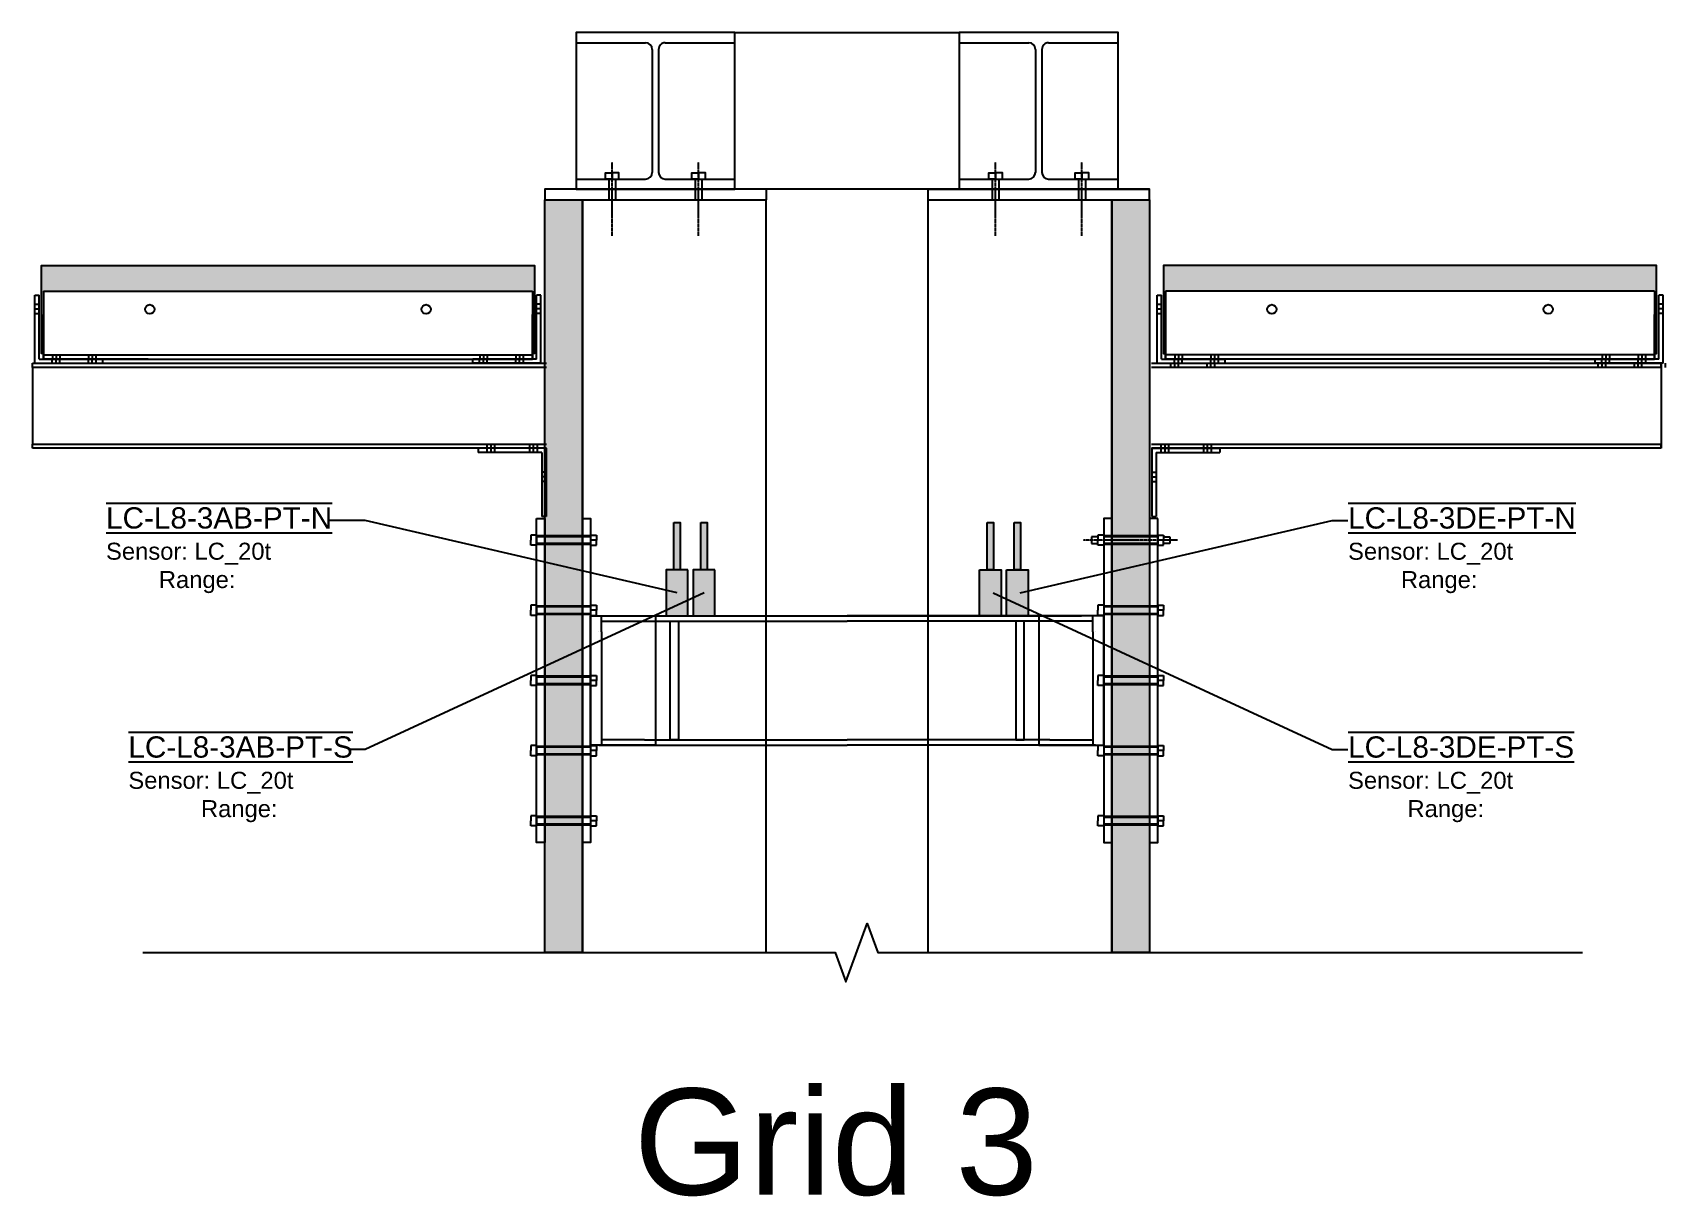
# Model space of a CAD drawing. Header units: millimetres. Extents: x -79526 to 153901, y -45620 to 21119.
# Drawn here: x 150061 to 153901, y 7137 to 9875 of the extents above; entities that cross this region are included whole.
import ezdxf
from ezdxf import colors
from ezdxf.entities.mleader import LeaderData, LeaderLine
from ezdxf.math import Vec2, Vec3

# ---------------------------------------------------------------- set-up
doc = ezdxf.new("R2010")
doc.units = ezdxf.units.MM
doc.header["$MEASUREMENT"] = 0
for name, pattern in [('ACAD_ISO02W100', [15, 12, -3]), ('CENTER', [50.8, 31.75, -6.35, 6.35, -6.35]), ('DASHED', [19.05, 12.7, -6.35])]:
    doc.linetypes.add(name, pattern=pattern)
for name, color, linetype in [('center', 7, 'CENTER'), ('Dashed', 7, 'DASHED'), ('greygrid', 252, 'CENTER'), ('notation', 6, 'Continuous'), ('Plot', 254, 'Continuous'), ('SolidLine', 7, 'Continuous')]:
    doc.layers.add(name, color=color, linetype=linetype)
doc.styles.get("Standard").update_dxf_attribs({"font": 'arial.ttf'})

# ---------------------------------------------------------------- blocks, each defined once
blk = doc.blocks.new('thread78')
at = {"layer": 'center', "ltscale": 0.1}
blk.add_line((432261.8, 173780.9), (432484.4, 173780.9), dxfattribs=at)
at = {"layer": 'Dashed', "ltscale": 0.08}
for p, q in [((432308.8, 173790.8), (432435.8, 173790.8)), ((432308.8, 173788.8), (432435.8, 173788.8)), ((432308.8, 173772.9), (432435.8, 173772.9)), ((432308.8, 173770.9), (432435.8, 173770.9))]:
    blk.add_line(p, q, dxfattribs=at)
at = {"layer": 'SolidLine'}
for p, q in [((432279.9, 173788.8), (432279.9, 173772.9)), ((432294.9, 173788.8), (432279.9, 173788.8)), ((432279.9, 173772.9), (432294.9, 173772.9)), ((432294.9, 173792.8), (432294.9, 173780.9)), ((432308.8, 173792.8), (432294.9, 173792.8)), ((432294.9, 173769), (432294.9, 173780.9)), ((432294.9, 173780.9), (432308.8, 173780.9)), ((432308.8, 173769), (432294.9, 173769)), ((432308.8, 173792.8), (432308.8, 173769)), ((432435.8, 173792.8), (432449.7, 173792.8)), ((432435.8, 173792.8), (432435.8, 173769)), ((432435.8, 173769), (432449.7, 173769)), ((432449.7, 173792.8), (432449.7, 173780.9)), ((432449.7, 173788.8), (432464.7, 173788.8)), ((432449.7, 173769), (432449.7, 173780.9)), ((432464.7, 173772.9), (432449.7, 173772.9)), ((432464.7, 173788.8), (432464.7, 173772.9))]:
    blk.add_line(p, q, dxfattribs=at)
blk = doc.blocks.new('*U172')
at = {"true_color": 0xadddf7}
h = blk.add_hatch(color=141, dxfattribs=at)
h.dxf.hatch_style = 1
h.paths.add_polyline_path([(-1899.5, 926.2), (-1899.5, 719.2), (-1894.25, 719.2), (-1894.25, 811.2), (-1894.25, 866.2), (-744.25, 866.2), (-744.25, 719.2), (-739.5, 719.2), (-739.5, 926.2)])
h = blk.add_hatch(color=141, dxfattribs=at)
h.dxf.hatch_style = 1
h.paths.add_polyline_path([(739.5, 926.2), (1899.5, 926.2), (1899.5, 719.2), (1894.25, 719.2), (1894.25, 811.2), (1894.25, 866.2), (744.25, 866.2), (744.25, 719.2), (739.5, 719.2)])
at = {"layer": 'Plot', "ltscale": 0.1}
for p, q in [((-1914.75, 696.2), (-1914.75, 856.2)), ((-1914.75, 856.2), (-1904.75, 856.2)), ((-1904.75, 706.2), (-1904.75, 856.2)), ((-1894.25, 866.2), (-744.25, 866.2)), ((-1894.25, 866.2), (-1894.25, 706.2)), ((-744.25, 866.2), (-744.25, 706.2)), ((-734.75, 706.2), (-734.75, 856.2)), ((-724.75, 856.2), (-734.75, 856.2)), ((-724.75, 696.2), (-724.75, 856.2)), ((724.75, 696.2), (724.75, 856.2)), ((724.75, 856.2), (734.75, 856.2)), ((734.75, 706.2), (734.75, 856.2)), ((744.25, 866.2), (744.25, 706.2)), ((1894.25, 866.2), (744.25, 866.2)), ((1894.25, 866.2), (1894.25, 706.2)), ((1904.75, 706.2), (1904.75, 856.2)), ((1914.75, 856.2), (1904.75, 856.2)), ((1914.75, 696.2), (1914.75, 856.2)), ((-1914.75, 835.2), (-1904.75, 835.2)), ((-1914.75, 824.2), (-1904.75, 824.2)), ((-1914.75, 813.2), (-1904.75, 813.2)), ((-1894.25, 706.2), (-1894.25, 811.2)), ((-744.25, 706.2), (-744.25, 811.2)), ((-724.75, 835.2), (-734.75, 835.2)), ((-724.75, 824.2), (-734.75, 824.2)), ((-724.75, 813.2), (-734.75, 813.2)), ((724.75, 835.2), (734.75, 835.2)), ((724.75, 824.2), (734.75, 824.2)), ((724.75, 813.2), (734.75, 813.2)), ((744.25, 706.2), (744.25, 811.2)), ((1894.25, 706.2), (1894.25, 811.2)), ((1914.75, 835.2), (1904.75, 835.2)), ((1914.75, 824.2), (1904.75, 824.2)), ((1914.75, 813.2), (1904.75, 813.2)), ((-1919.95, 696.2), (-711.2, 696.2)), ((-1919.95, 686.2), (-1919.95, 696.2)), ((-1914.75, 696.2), (-1754.75, 696.2)), ((-1904.75, 706.2), (-1754.75, 706.2)), ((-1894.25, 716.2), (-744.25, 716.2)), ((-1894.25, 706.2), (-744.25, 706.2)), ((-1894.25, 706.2), (-1648.25, 706.2)), ((-1648.25, 706.2), (-1894.25, 706.2)), ((-1873.75, 696.2), (-1873.75, 706.2)), ((-1873.25, 716.2), (-1873.25, 706.2)), ((-1864.75, 716.2), (-1864.75, 706.2)), ((-1864.75, 696.2), (-1864.75, 706.2)), ((-1856.25, 716.2), (-1856.25, 706.2)), ((-1855.75, 696.2), (-1855.75, 706.2)), ((-1788.75, 696.2), (-1788.75, 706.2)), ((-1788.25, 716.2), (-1788.25, 706.2)), ((-1779.75, 716.2), (-1779.75, 706.2)), ((-1779.75, 696.2), (-1779.75, 706.2)), ((-1771.25, 716.2), (-1771.25, 706.2)), ((-1770.75, 696.2), (-1770.75, 706.2)), ((-1754.75, 696.2), (-1754.75, 706.2)), ((-1754.75, 696.2), (-1754.75, 706.2)), ((-884.75, 696.2), (-884.75, 706.2)), ((-734.75, 706.2), (-884.75, 706.2)), ((-884.75, 696.2), (-884.75, 706.2)), ((-724.75, 696.2), (-884.75, 696.2)), ((-868.75, 696.2), (-868.75, 706.2)), ((-868.25, 716.2), (-868.25, 706.2)), ((-859.75, 716.2), (-859.75, 706.2)), ((-859.75, 696.2), (-859.75, 706.2)), ((-851.25, 716.2), (-851.25, 706.2)), ((-850.75, 696.2), (-850.75, 706.2)), ((-783.75, 696.2), (-783.75, 706.2)), ((-783.25, 716.2), (-783.25, 706.2)), ((-774.75, 716.2), (-774.75, 706.2)), ((-774.75, 696.2), (-774.75, 706.2)), ((-766.25, 716.2), (-766.25, 706.2)), ((-765.75, 696.2), (-765.75, 706.2)), ((711.2, 696.2), (1910.45, 696.2)), ((724.75, 696.2), (884.75, 696.2)), ((734.75, 706.2), (884.75, 706.2)), ((1894.25, 716.2), (744.25, 716.2)), ((1894.25, 706.2), (744.25, 706.2)), ((756.25, 696.2), (756.25, 686.2)), ((765.25, 696.2), (765.25, 686.2)), ((765.75, 696.2), (765.75, 706.2)), ((766.25, 716.2), (766.25, 706.2)), ((774.25, 696.2), (774.25, 686.2)), ((774.75, 716.2), (774.75, 706.2)), ((774.75, 696.2), (774.75, 706.2)), ((783.25, 716.2), (783.25, 706.2)), ((783.75, 696.2), (783.75, 706.2)), ((841.25, 696.2), (841.25, 686.2)), ((850.25, 696.2), (850.25, 686.2)), ((850.75, 696.2), (850.75, 706.2)), ((851.25, 716.2), (851.25, 706.2)), ((859.25, 696.2), (859.25, 686.2)), ((859.75, 716.2), (859.75, 706.2)), ((859.75, 696.2), (859.75, 706.2)), ((868.25, 716.2), (868.25, 706.2)), ((868.75, 696.2), (868.75, 706.2)), ((884.75, 696.2), (884.75, 706.2)), ((884.75, 696.2), (884.75, 706.2)), ((1894.25, 706.2), (1648.25, 706.2)), ((1648.25, 706.2), (1894.25, 706.2)), ((1754.75, 696.2), (1754.75, 706.2)), ((1904.75, 706.2), (1754.75, 706.2)), ((1754.75, 696.2), (1754.75, 706.2)), ((1914.75, 696.2), (1754.75, 696.2)), ((1761.25, 696.2), (1761.25, 686.2)), ((1770.25, 696.2), (1770.25, 686.2)), ((1770.75, 696.2), (1770.75, 706.2)), ((1771.25, 716.2), (1771.25, 706.2)), ((1779.25, 696.2), (1779.25, 686.2)), ((1779.75, 716.2), (1779.75, 706.2)), ((1779.75, 696.2), (1779.75, 706.2)), ((1788.25, 716.2), (1788.25, 706.2)), ((1788.75, 696.2), (1788.75, 706.2)), ((1846.25, 696.2), (1846.25, 686.2)), ((1855.25, 696.2), (1855.25, 686.2)), ((1855.75, 696.2), (1855.75, 706.2)), ((1856.25, 716.2), (1856.25, 706.2)), ((1864.25, 696.2), (1864.25, 686.2)), ((1864.75, 716.2), (1864.75, 706.2)), ((1864.75, 696.2), (1864.75, 706.2)), ((1873.25, 716.2), (1873.25, 706.2)), ((1873.75, 696.2), (1873.75, 706.2)), ((1910.45, 696.2), (1910.45, 686.2)), ((1910.45, 686.2), (1910.45, 696.2)), ((1919.95, 686.2), (1919.95, 696.2)), ((-711.2, 686.2), (-1919.95, 686.2)), ((-1919.95, 686.2), (-1919.95, 506.2)), ((1910.45, 686.2), (711.2, 686.2)), ((1910.45, 686.2), (1910.45, 506.2)), ((1910.45, 686.2), (1910.45, 506.2)), ((-1919.95, 506.2), (-711.2, 506.2)), ((-1919.95, 496.2), (-1919.95, 506.2)), ((-851.45, 506.2), (-851.45, 496.2)), ((-842.45, 506.2), (-842.45, 496.2)), ((-833.45, 506.2), (-833.45, 496.2)), ((-751.45, 506.2), (-751.45, 496.2)), ((-742.45, 506.2), (-742.45, 496.2)), ((-733.45, 506.2), (-733.45, 496.2)), ((711.2, 506.2), (1910.45, 506.2)), ((733.45, 506.2), (733.45, 496.2)), ((742.45, 506.2), (742.45, 496.2)), ((751.45, 506.2), (751.45, 496.2)), ((833.45, 506.2), (833.45, 496.2)), ((842.45, 506.2), (842.45, 496.2)), ((851.45, 506.2), (851.45, 496.2)), ((1910.45, 506.2), (1910.45, 496.2)), ((1910.45, 496.2), (1910.45, 506.2)), ((-711.2, 496.2), (-1919.95, 496.2)), ((-712.45, 496.2), (-872.45, 496.2)), ((-872.45, 496.2), (-872.45, 486.2)), ((-722.45, 486.2), (-872.45, 486.2)), ((-851.45, 496.2), (-851.45, 486.2)), ((-851.45, 496.2), (-851.45, 486.2)), ((-842.45, 496.2), (-842.45, 486.2)), ((-842.45, 496.2), (-842.45, 486.2)), ((-833.45, 496.2), (-833.45, 486.2)), ((-833.45, 496.2), (-833.45, 486.2)), ((-751.45, 496.2), (-751.45, 486.2)), ((-751.45, 496.2), (-751.45, 486.2)), ((-742.45, 496.2), (-742.45, 486.2)), ((-742.45, 496.2), (-742.45, 486.2)), ((-733.45, 496.2), (-733.45, 486.2)), ((-733.45, 496.2), (-733.45, 486.2)), ((-722.45, 486.2), (-722.45, 336.2)), ((-712.45, 496.2), (-712.45, 336.2)), ((1910.45, 496.2), (711.2, 496.2)), ((712.45, 496.2), (712.45, 336.2)), ((712.45, 496.2), (872.45, 496.2)), ((722.45, 486.2), (722.45, 336.2)), ((722.45, 486.2), (872.45, 486.2)), ((733.45, 496.2), (733.45, 486.2)), ((742.45, 496.2), (742.45, 486.2)), ((751.45, 496.2), (751.45, 486.2)), ((833.45, 496.2), (833.45, 486.2)), ((842.45, 496.2), (842.45, 486.2)), ((851.45, 496.2), (851.45, 486.2)), ((872.45, 496.2), (872.45, 486.2)), ((-712.45, 440.2), (-722.45, 440.2)), ((-712.45, 429.2), (-722.45, 429.2)), ((712.45, 440.2), (722.45, 440.2)), ((712.45, 429.2), (722.45, 429.2)), ((-712.45, 418.2), (-722.45, 418.2)), ((712.45, 418.2), (722.45, 418.2)), ((-712.45, 336.2), (-722.45, 336.2)), ((712.45, 336.2), (722.45, 336.2))]:
    blk.add_line(p, q, dxfattribs=at)
for points in [[(-1894.25, 719.2), (-1899.5, 719.2), (-1899.5, 926.2), (-739.5, 926.2), (-739.5, 719.2), (-744.25, 719.2)], [(1894.25, 719.2), (1899.5, 719.2), (1899.5, 926.2), (739.5, 926.2), (739.5, 719.2), (744.25, 719.2)]]:
    blk.add_lwpolyline(points, dxfattribs=at)
for centre in [(-1644.5, 823.2), (-994.5, 823.2), (994.5, 823.2), (1644.5, 823.2)]:
    blk.add_circle(centre, 11, dxfattribs=at)
blk = doc.blocks.new('*U171')
at = {"color": 0, "linetype": 'ByBlock', "lineweight": -2, "transparency": 16777216}
blk.add_blockref('*U172', (0, 0), dxfattribs=at)
blk = doc.blocks.new('*U169')
blk.add_blockref('*U171', (0, -631.2))
blk = doc.blocks.new('*U170')
at = {"layer": 'Plot', "color": 0, "linetype": 'ByBlock', "lineweight": -2, "transparency": 16777216}
blk.add_blockref('*U169', (0, 0), dxfattribs=at)

msp = doc.modelspace()

# ---------------------------------------------------------------- hatches: boundary and pattern name
h = msp.add_hatch(color=9)
h.dxf.hatch_style = 1
h.paths.add_polyline_path([(151354.4, 9481.4), (151265.5, 9481.4), (151265.5, 7710.4), (151354.4, 7710.4)])
h = msp.add_hatch(color=9)
h.dxf.hatch_style = 1
h.paths.add_polyline_path([(152688, 9481.4), (152599, 9481.4), (152599, 7710.4), (152688, 7710.4)])
h = msp.add_hatch(color=256)
h.dxf.hatch_style = 1
h.paths.add_polyline_path([(151584.2, 8722), (151569, 8722), (151569, 8611), (151584.2, 8611)])
h = msp.add_hatch(color=256)
h.dxf.hatch_style = 1
h.paths.add_polyline_path([(151647.7, 8722), (151632.5, 8722), (151632.5, 8611), (151647.7, 8611)])
h = msp.add_hatch(color=256)
h.dxf.hatch_style = 1
h.paths.add_polyline_path([(152320.8, 8722), (152305.6, 8722), (152305.6, 8611), (152320.8, 8611)])
h = msp.add_hatch(color=256)
h.dxf.hatch_style = 1
h.paths.add_polyline_path([(152384.3, 8722), (152369.1, 8722), (152369.1, 8611), (152384.3, 8611)])
h = msp.add_hatch(color=1)
h.dxf.hatch_style = 1
h.paths.add_polyline_path([(151551.2, 8503.1), (151602, 8503.1), (151602, 8611), (151551.2, 8611)])
h = msp.add_hatch(color=1)
h.dxf.hatch_style = 1
h.paths.add_polyline_path([(151665.5, 8611), (151614.7, 8611), (151614.7, 8503.1), (151665.5, 8503.1)])
h = msp.add_hatch(color=1)
h.dxf.hatch_style = 1
h.paths.add_polyline_path([(152338.6, 8611), (152287.8, 8611), (152287.8, 8503.1), (152338.6, 8503.1)])
h = msp.add_hatch(color=1)
h.dxf.hatch_style = 1
h.paths.add_polyline_path([(152402.1, 8611), (152351.3, 8611), (152351.3, 8503.1), (152402.1, 8503.1)])

# ---------------------------------------------------------------- linework, layer by layer
for points in [[(151265.5, 9481.4), (151354.4, 9481.4), (151354.4, 7710.4), (151265.5, 7710.4)], [(152599, 9481.4), (152688, 9481.4), (152688, 7710.4), (152599, 7710.4)], [(151569, 8722), (151584.2, 8722), (151584.2, 8611), (151569, 8611)], [(151569, 8722), (151584.2, 8722), (151584.2, 8611), (151569, 8611)], [(151632.5, 8722), (151647.7, 8722), (151647.7, 8611), (151632.5, 8611)], [(151632.5, 8722), (151647.7, 8722), (151647.7, 8611), (151632.5, 8611)], [(152305.6, 8722), (152320.8, 8722), (152320.8, 8611), (152305.6, 8611)], [(152305.6, 8722), (152320.8, 8722), (152320.8, 8611), (152305.6, 8611)], [(152369.1, 8722), (152384.3, 8722), (152384.3, 8611), (152369.1, 8611)], [(152369.1, 8722), (152384.3, 8722), (152384.3, 8611), (152369.1, 8611)]]:
    msp.add_lwpolyline(points, close=True)
at = {"layer": 'center', "ltscale": 0.1}
for p, q in [((151424, 9396.9), (151424, 9569.8)), ((151627.2, 9396.9), (151627.2, 9569.8)), ((152325.7, 9396.9), (152325.7, 9569.8)), ((152528.9, 9396.9), (152528.9, 9569.8))]:
    msp.add_line(p, q, dxfattribs=at)
at = {"layer": 'Dashed', "ltscale": 0.1}
for p, q in [((151416.1, 9530.2), (151416.1, 9481.4)), ((151432, 9530.2), (151432, 9481.4)), ((151619.3, 9530.2), (151619.3, 9481.4)), ((151635.2, 9530.2), (151635.2, 9481.4)), ((152317.8, 9530.2), (152317.8, 9481.4)), ((152333.7, 9530.2), (152333.7, 9481.4)), ((152521, 9530.2), (152521, 9481.4)), ((152536.9, 9530.2), (152536.9, 9481.4))]:
    msp.add_line(p, q, dxfattribs=at)
at = {"layer": 'Dashed', "ltscale": 0.08}
for p, q in [((151373.3, 8690.8), (151246.3, 8690.8)), ((151373.3, 8688.8), (151246.3, 8688.8)), ((152707, 8690.8), (152580, 8690.8)), ((152707, 8688.8), (152580, 8688.8)), ((151373.3, 8672.9), (151246.3, 8672.9)), ((151373.3, 8670.9), (151246.3, 8670.9)), ((152707, 8672.9), (152580, 8672.9)), ((152707, 8670.9), (152580, 8670.9)), ((151373.3, 8525.7), (151246.3, 8525.7)), ((152707, 8525.7), (152580, 8525.7)), ((151373.3, 8523.7), (151246.3, 8523.7)), ((151373.3, 8507.8), (151246.3, 8507.8)), ((151373.3, 8505.8), (151246.3, 8505.8)), ((152707, 8523.7), (152580, 8523.7)), ((152707, 8507.8), (152580, 8507.8)), ((152707, 8505.8), (152580, 8505.8)), ((151373.3, 8360.6), (151246.3, 8360.6)), ((151373.3, 8358.6), (151246.3, 8358.6)), ((151373.3, 8342.7), (151246.3, 8342.7)), ((151373.3, 8340.7), (151246.3, 8340.7)), ((152707, 8360.6), (152580, 8360.6)), ((152707, 8358.6), (152580, 8358.6)), ((152707, 8342.7), (152580, 8342.7)), ((152707, 8340.7), (152580, 8340.7)), ((151373.3, 8195.5), (151246.3, 8195.5)), ((151373.3, 8193.5), (151246.3, 8193.5)), ((152707, 8195.5), (152580, 8195.5)), ((152707, 8193.5), (152580, 8193.5)), ((151373.3, 8177.6), (151246.3, 8177.6)), ((151373.3, 8175.6), (151246.3, 8175.6)), ((152707, 8177.6), (152580, 8177.6)), ((152707, 8175.6), (152580, 8175.6)), ((151373.3, 8030.4), (151246.3, 8030.4)), ((151373.3, 8028.4), (151246.3, 8028.4)), ((152707, 8030.4), (152580, 8030.4)), ((152707, 8028.4), (152580, 8028.4)), ((151373.3, 8012.5), (151246.3, 8012.5)), ((151373.3, 8010.5), (151246.3, 8010.5)), ((152707, 8012.5), (152580, 8012.5)), ((152707, 8010.5), (152580, 8010.5))]:
    msp.add_line(p, q, dxfattribs=at)
at = {"layer": 'Dashed', "linetype": 'ACAD_ISO02W100', "ltscale": 0.1}
for points in [[(151373.4, 8503.1), (151525.8, 8503.1), (151525.8, 8198.3), (151373.4, 8198.3)], [(152580, 8503), (152427.6, 8503), (152427.6, 8198.3), (152580, 8198.3)]]:
    msp.add_lwpolyline(points, close=True, dxfattribs=at)
at = {"layer": 'Plot', "ltscale": 0.1}
for p, q in [((151398.7, 8236.3), (151398.7, 8198.3)), ((152554.6, 8236.3), (152554.6, 8198.3)), ((151392.5, 8198.3), (151500.4, 8198.3)), ((151500.4, 8211), (151398.8, 8211)), ((152453, 8211), (152554.6, 8211)), ((152561, 8198.3), (152453, 8198.3))]:
    msp.add_line(p, q, dxfattribs=at)
for points in [[(151602, 8611), (151551.2, 8611), (151551.2, 8503.1), (151602, 8503.1)], [(151665.5, 8611), (151614.7, 8611), (151614.7, 8503.1), (151665.5, 8503.1)], [(152287.8, 8611), (152338.6, 8611), (152338.6, 8503.1), (152287.8, 8503.1)], [(152351.3, 8611), (152402.1, 8611), (152402.1, 8503.1), (152351.3, 8503.1)]]:
    msp.add_lwpolyline(points, close=True, dxfattribs=at)
at = {"layer": 'Plot', "color": 7}
msp.add_lwpolyline([(150320.5, 7710.4), (151948.6, 7710.4), (151973.6, 7641.7), (152023.6, 7779.1), (152048.6, 7710.4), (153706.3, 7710.4)], dxfattribs=at)
at = {"layer": 'SolidLine'}
for p, q in [((151712.4, 9874.7), (152240.5, 9874.7)), ((151339, 9850.8), (151502.4, 9850.8)), ((151518.2, 9835), (151518.2, 9546)), ((151533.2, 9835), (151533.2, 9546)), ((151549, 9850.8), (151712.4, 9850.8)), ((152240.5, 9850.8), (152403.9, 9850.8)), ((152419.7, 9835), (152419.7, 9546)), ((152434.7, 9835), (152434.7, 9546)), ((152450.5, 9850.8), (152613.9, 9850.8)), ((151339, 9530.2), (151502.4, 9530.2)), ((151549, 9530.2), (151712.4, 9530.2)), ((152240.5, 9530.2), (152403.9, 9530.2)), ((152450.5, 9530.2), (152613.9, 9530.2)), ((151786, 9506.4), (151786, 9481.4)), ((152167, 9481.4), (152167, 9506.4)), ((151786, 7710.4), (151786, 9481.4)), ((152167, 7710.4), (152167, 9481.4)), ((151232.4, 8692.8), (151232.4, 8680.9)), ((151246.3, 8692.8), (151232.4, 8692.8)), ((151232.4, 8669), (151232.4, 8680.9)), ((151246.3, 8692.8), (151246.3, 8669)), ((151373.3, 8692.8), (151387.2, 8692.8)), ((151373.3, 8692.8), (151373.3, 8669)), ((151387.2, 8680.9), (151373.3, 8680.9)), ((151387.2, 8692.8), (151387.2, 8680.9)), ((151387.2, 8669), (151387.2, 8680.9)), ((152566.1, 8692.8), (152566.1, 8680.9)), ((152580, 8692.8), (152566.1, 8692.8)), ((152566.1, 8669), (152566.1, 8680.9)), ((152580, 8692.8), (152580, 8669)), ((152707, 8692.8), (152720.9, 8692.8)), ((152707, 8692.8), (152707, 8669)), ((152720.9, 8680.9), (152707, 8680.9)), ((152720.9, 8692.8), (152720.9, 8680.9)), ((152720.9, 8669), (152720.9, 8680.9)), ((151246.3, 8669), (151232.4, 8669)), ((151373.3, 8669), (151387.2, 8669)), ((152580, 8669), (152566.1, 8669)), ((152707, 8669), (152720.9, 8669)), ((151232.4, 8527.7), (151232.4, 8515.8)), ((151246.3, 8527.7), (151232.4, 8527.7)), ((151246.3, 8527.7), (151246.3, 8503.9)), ((151373.3, 8527.7), (151387.2, 8527.7)), ((151373.3, 8527.7), (151373.3, 8503.9)), ((151387.2, 8527.7), (151387.2, 8515.8)), ((152566.1, 8527.7), (152566.1, 8515.8)), ((152580, 8527.7), (152566.1, 8527.7)), ((152580, 8527.7), (152580, 8503.9)), ((152707, 8527.7), (152720.9, 8527.7)), ((152707, 8527.7), (152707, 8503.9)), ((152720.9, 8527.7), (152720.9, 8515.8)), ((151232.4, 8503.9), (151232.4, 8515.8)), ((151246.3, 8503.9), (151232.4, 8503.9)), ((151387.2, 8515.8), (151373.3, 8515.8)), ((151373.3, 8503.9), (151387.2, 8503.9)), ((151387.2, 8503.9), (151387.2, 8515.8)), ((151392.5, 8503.1), (151976.7, 8503.1)), ((151398.8, 8490.4), (151976.7, 8490.4)), ((152561, 8503), (151976.7, 8503.1)), ((152554.6, 8490.4), (151976.7, 8490.4)), ((152566.1, 8503.9), (152566.1, 8515.8)), ((152580, 8503.9), (152566.1, 8503.9)), ((152720.9, 8515.8), (152707, 8515.8)), ((152707, 8503.9), (152720.9, 8503.9)), ((152720.9, 8503.9), (152720.9, 8515.8)), ((151398.7, 8452.3), (151398.7, 8249.1)), ((152554.6, 8452.3), (152554.6, 8249.1)), ((151232.4, 8362.6), (151232.4, 8350.7)), ((151246.3, 8362.6), (151232.4, 8362.6)), ((151232.4, 8338.8), (151232.4, 8350.7)), ((151246.3, 8338.8), (151232.4, 8338.8)), ((151246.3, 8362.6), (151246.3, 8338.8)), ((151373.3, 8362.6), (151387.2, 8362.6)), ((151373.3, 8362.6), (151373.3, 8338.8)), ((151387.2, 8350.7), (151373.3, 8350.7)), ((151373.3, 8338.8), (151387.2, 8338.8)), ((151387.2, 8362.6), (151387.2, 8350.7)), ((151387.2, 8338.8), (151387.2, 8350.7)), ((152566.1, 8362.6), (152566.1, 8350.7)), ((152580, 8362.6), (152566.1, 8362.6)), ((152566.1, 8338.8), (152566.1, 8350.7)), ((152580, 8338.8), (152566.1, 8338.8)), ((152580, 8362.6), (152580, 8338.8)), ((152707, 8362.6), (152720.9, 8362.6)), ((152707, 8362.6), (152707, 8338.8)), ((152720.9, 8350.7), (152707, 8350.7)), ((152707, 8338.8), (152720.9, 8338.8)), ((152720.9, 8362.6), (152720.9, 8350.7)), ((152720.9, 8338.8), (152720.9, 8350.7)), ((151232.4, 8197.5), (151232.4, 8185.6)), ((151246.3, 8197.5), (151232.4, 8197.5)), ((151232.4, 8173.7), (151232.4, 8185.6)), ((151246.3, 8197.5), (151246.3, 8173.7)), ((151373.3, 8197.5), (151387.2, 8197.5)), ((151373.3, 8197.5), (151373.3, 8173.7)), ((151387.2, 8185.6), (151373.3, 8185.6)), ((151387.2, 8197.5), (151387.2, 8185.6)), ((151387.2, 8173.7), (151387.2, 8185.6)), ((151500.4, 8211), (151976.7, 8211)), ((151500.4, 8198.3), (151976.7, 8198.3)), ((152453, 8211), (151976.7, 8211)), ((152453, 8198.3), (151976.7, 8198.3)), ((152566.1, 8197.5), (152566.1, 8185.6)), ((152580, 8197.5), (152566.1, 8197.5)), ((152566.1, 8173.7), (152566.1, 8185.6)), ((152580, 8197.5), (152580, 8173.7)), ((152707, 8197.5), (152720.9, 8197.5)), ((152707, 8197.5), (152707, 8173.7)), ((152720.9, 8185.6), (152707, 8185.6)), ((152720.9, 8197.5), (152720.9, 8185.6)), ((152720.9, 8173.7), (152720.9, 8185.6)), ((151246.3, 8173.7), (151232.4, 8173.7)), ((151373.3, 8173.7), (151387.2, 8173.7)), ((152580, 8173.7), (152566.1, 8173.7)), ((152707, 8173.7), (152720.9, 8173.7)), ((151232.4, 8032.4), (151232.4, 8020.5)), ((151246.3, 8032.4), (151232.4, 8032.4)), ((151246.3, 8032.4), (151246.3, 8008.6)), ((151373.3, 8032.4), (151387.2, 8032.4)), ((151373.3, 8032.4), (151373.3, 8008.6)), ((151387.2, 8032.4), (151387.2, 8020.5)), ((152566.1, 8032.4), (152566.1, 8020.5)), ((152580, 8032.4), (152566.1, 8032.4)), ((152580, 8032.4), (152580, 8008.6)), ((152707, 8032.4), (152720.9, 8032.4)), ((152707, 8032.4), (152707, 8008.6)), ((152720.9, 8032.4), (152720.9, 8020.5)), ((151232.4, 8008.6), (151232.4, 8020.5)), ((151246.3, 8008.6), (151232.4, 8008.6)), ((151387.2, 8020.5), (151373.3, 8020.5)), ((151373.3, 8008.6), (151387.2, 8008.6)), ((151387.2, 8008.6), (151387.2, 8020.5)), ((152566.1, 8008.6), (152566.1, 8020.5)), ((152580, 8008.6), (152566.1, 8008.6)), ((152720.9, 8020.5), (152707, 8020.5)), ((152707, 8008.6), (152720.9, 8008.6)), ((152720.9, 8008.6), (152720.9, 8020.5))]:
    msp.add_line(p, q, dxfattribs=at)
at = {"layer": 'SolidLine', "ltscale": 0.1}
for p, q in [((151394.1, 8503.1), (152527.6, 8503.1)), ((151398.7, 8464.9), (151398.7, 8503)), ((152554.6, 8464.9), (152554.6, 8503)), ((151392.4, 8464.9), (151392.4, 8464.9)), ((151398.7, 8464.9), (151398.7, 8236.3)), ((152554.6, 8464.9), (152554.6, 8236.3)), ((152561, 8464.9), (152561, 8464.9))]:
    msp.add_line(p, q, dxfattribs=at)
at = {"layer": 'SolidLine'}
for points in [[(151339, 9506.4), (151712.4, 9506.4), (151712.4, 9874.7), (151339, 9874.7)], [(152240.5, 9506.4), (152613.9, 9506.4), (152613.9, 9874.7), (152240.5, 9874.7)], [(151424, 9530.2), (151408, 9530.2), (151408, 9545), (151424, 9545)], [(151424, 9530.2), (151440, 9530.2), (151440, 9545), (151424, 9545)], [(151627.2, 9530.2), (151611.2, 9530.2), (151611.2, 9545), (151627.2, 9545)], [(151627.2, 9530.2), (151643.2, 9530.2), (151643.2, 9545), (151627.2, 9545)], [(152325.7, 9530.2), (152309.7, 9530.2), (152309.7, 9545), (152325.7, 9545)], [(152325.7, 9530.2), (152341.7, 9530.2), (152341.7, 9545), (152325.7, 9545)], [(152528.9, 9530.2), (152512.9, 9530.2), (152512.9, 9545), (152528.9, 9545)], [(152528.9, 9530.2), (152544.9, 9530.2), (152544.9, 9545), (152528.9, 9545)], [(151246.3, 8731.7), (151265.4, 8731.7), (151265.4, 7969.7), (151246.3, 7969.7)], [(151354.3, 8731.7), (151373.3, 8731.7), (151373.3, 7969.7), (151354.3, 7969.7)], [(152599.1, 8731.7), (152580, 8731.7), (152580, 7969.7), (152599.1, 7969.7)], [(152707, 8731.7), (152688, 8731.7), (152688, 7969.7), (152707, 7969.7)]]:
    msp.add_lwpolyline(points, close=True, dxfattribs=at)
for points in [[(152167, 9481.4), (152687.5, 9481.4), (152687.5, 9506.4), (151265.5, 9506.4), (151265.5, 9481.4), (151786, 9481.4)], [(152167, 9506.4), (152687.5, 9506.4)], [(151265.5, 7710.4), (151265.5, 9481.4)], [(151354.4, 7710.4), (151354.4, 9481.4)], [(152599, 9481.4), (152599, 7710.4)], [(152687.5, 9481.4), (152687.5, 7710.4)]]:
    msp.add_lwpolyline(points, dxfattribs=at)
at = {"layer": 'SolidLine', "ltscale": 0.1}
for points in [[(151560.7, 8490.4), (151579.8, 8490.4), (151579.8, 8211), (151560.7, 8211)], [(152392.6, 8490.4), (152373.5, 8490.4), (152373.5, 8211), (152392.6, 8211)]]:
    msp.add_lwpolyline(points, close=True, dxfattribs=at)
at = {"layer": 'SolidLine'}
for centre, start, end in [((151502.4, 9835), 0, 90), ((151549, 9835), 90, 180.0082), ((152403.9, 9835), 0, 90), ((152450.5, 9835), 90, 180.0082), ((151502.4, 9546), 270, 0), ((151549, 9546), 180.0082, 270), ((152403.9, 9546), 270, 0), ((152403.9, 9546), 270, 359.9918), ((152450.5, 9546), 180.0082, 270), ((152450.5, 9546), 180, 270)]:
    msp.add_arc(centre, 15.8, start, end, dxfattribs=at)

# ---------------------------------------------------------------- block references
at = {"layer": 'Plot'}
msp.add_blockref('*U170', (151981, 9031.8), dxfattribs=at)
at = {"layer": 'SolidLine', "xscale": -1}
msp.add_blockref('thread78', (585015.8, -165100), dxfattribs=at)

# ---------------------------------------------------------------- texts
at = {"layer": 'greygrid', "lineweight": -2, "ltscale": 0.2, "insert": (151950.1, 7263.9), "char_height": 250, "attachment_point": 5}
msp.add_mtext_dynamic_manual_height_columns('Grid 3', width=5195.113, gutter_width=50, heights=[0], dxfattribs=at)

# ---------------------------------------------------------------- leaders
at = {"layer": 'notation'}
ml = msp.add_multileader_mtext('Standard', dxfattribs=at)
ml.set_content('\\pxsm1;{\\L\\OLC-L8-3AB-PT-N}\\P\\pql;{\\H0.8x;Sensor: LC_20t                 Range:}', color=256)
ml.set_leader_properties()
ml.build(insert=Vec2(0, 0))
ml.multileader.update_dxf_attribs({"dogleg_length": 0.36, "arrow_head_size": 0.18})
ctx = ml.context
ctx.base_point, ctx.char_height, ctx.arrow_head_size, ctx.landing_gap_size, ctx.plane_origin = Vec3(150233.6, 8727.2), 50, 0.18, 0.09, Vec3(150474.8, 8516.7)
notes = []
notes.append((ctx, [(1, (1, 1, 0), (150843, 8727.2), (-1, 0), 88.3, [(0, [(151576.7, 8557)], 0, [])])]))
ctx.mtext.insert, ctx.mtext.width, ctx.mtext.flow_direction = Vec3(150233.7, 8758.1), 510.982, 5
ml = msp.add_multileader_mtext('Standard', dxfattribs=at)
ml.set_content('\\pxsm1;{\\L\\OLC-L8-3DE-PT-N}\\P\\pql;{\\H0.8x;Sensor: LC_20t                 Range:}', color=256)
ml.set_leader_properties()
ml.build(insert=Vec2(0, 0))
ml.multileader.update_dxf_attribs({"dogleg_length": 0.36, "arrow_head_size": 0.18})
ctx = ml.context
ctx.base_point, ctx.char_height, ctx.arrow_head_size, ctx.landing_gap_size, ctx.plane_origin = Vec3(153154.7, 8727.2), 50, 0.18, 0.09, Vec3(153485.3, 8516.7)
notes.append((ctx, [(1, (1, 1, 0), (153117.1, 8727.2), (1, 0), 37.5, [(0, [(152383.4, 8557)], 0, [])])]))
ctx.mtext.insert, ctx.mtext.width, ctx.mtext.flow_direction = Vec3(153154.8, 8758), 510.982, 5
ml = msp.add_multileader_mtext('Standard', dxfattribs=at)
ml.set_content('\\pxsm1;{\\L\\OLC-L8-3AB-PT-S}\\P\\pql;{\\H0.8x;Sensor: LC_20t                    Range:}', color=256)
ml.set_leader_properties()
ml.build(insert=Vec2(0, 0))
ml.multileader.update_dxf_attribs({"dogleg_length": 0.36, "arrow_head_size": 0.18})
ctx = ml.context
ctx.base_point, ctx.char_height, ctx.arrow_head_size, ctx.landing_gap_size, ctx.plane_origin = Vec3(150286.2, 8188.3), 50, 0.18, 0.09, Vec3(150474.8, 8060.3)
notes.append((ctx, [(1, (1, 1, 0), (150843, 8188.3), (-1, 0), 37.5, [(0, [(151640.2, 8557)], 0, [])])]))
ctx.mtext.insert, ctx.mtext.width, ctx.mtext.flow_direction = Vec3(150286.2, 8219.2), 510.982, 5
ml = msp.add_multileader_mtext('Standard', dxfattribs=at)
ml.set_content('\\pxsm1;{\\L\\OLC-L8-3DE-PT-S}\\P\\ps*;{\\H0.8x;Sensor: LC_20t                  Range:}', color=256)
ml.set_leader_properties()
ml.build(insert=Vec2(0, 0))
ml.multileader.update_dxf_attribs({"dogleg_length": 0.36, "arrow_head_size": 0.18})
ctx = ml.context
ctx.base_point, ctx.char_height, ctx.arrow_head_size, ctx.landing_gap_size, ctx.plane_origin = Vec3(153154.7, 8188.3), 50, 0.18, 0.09, Vec3(153485.3, 8060.2)
notes.append((ctx, [(1, (1, 1, 0), (153117.1, 8188.3), (1, 0), 37.5, [(0, [(152319.9, 8557)], 0, [])])]))
ctx.mtext.insert, ctx.mtext.width, ctx.mtext.flow_direction = Vec3(153154.8, 8219.2), 510.982, 5
for ctx, leaders in notes:
    for number, flags, end, landing, length, lines in leaders:
        leader = LeaderData()
        leader.index, (leader.has_last_leader_line, leader.has_dogleg_vector, leader.attachment_direction) = number, flags
        leader.last_leader_point, leader.dogleg_vector, leader.dogleg_length = Vec3(end), Vec3(landing), length
        for number, points, colour, breaks in lines:
            line = LeaderLine()
            line.index, line.vertices, line.color, line.breaks = number, Vec3.list(points), colors.encode_raw_color(colour), breaks
            leader.lines.append(line)
        ctx.leaders.append(leader)

doc.saveas('drawing.dxf')
